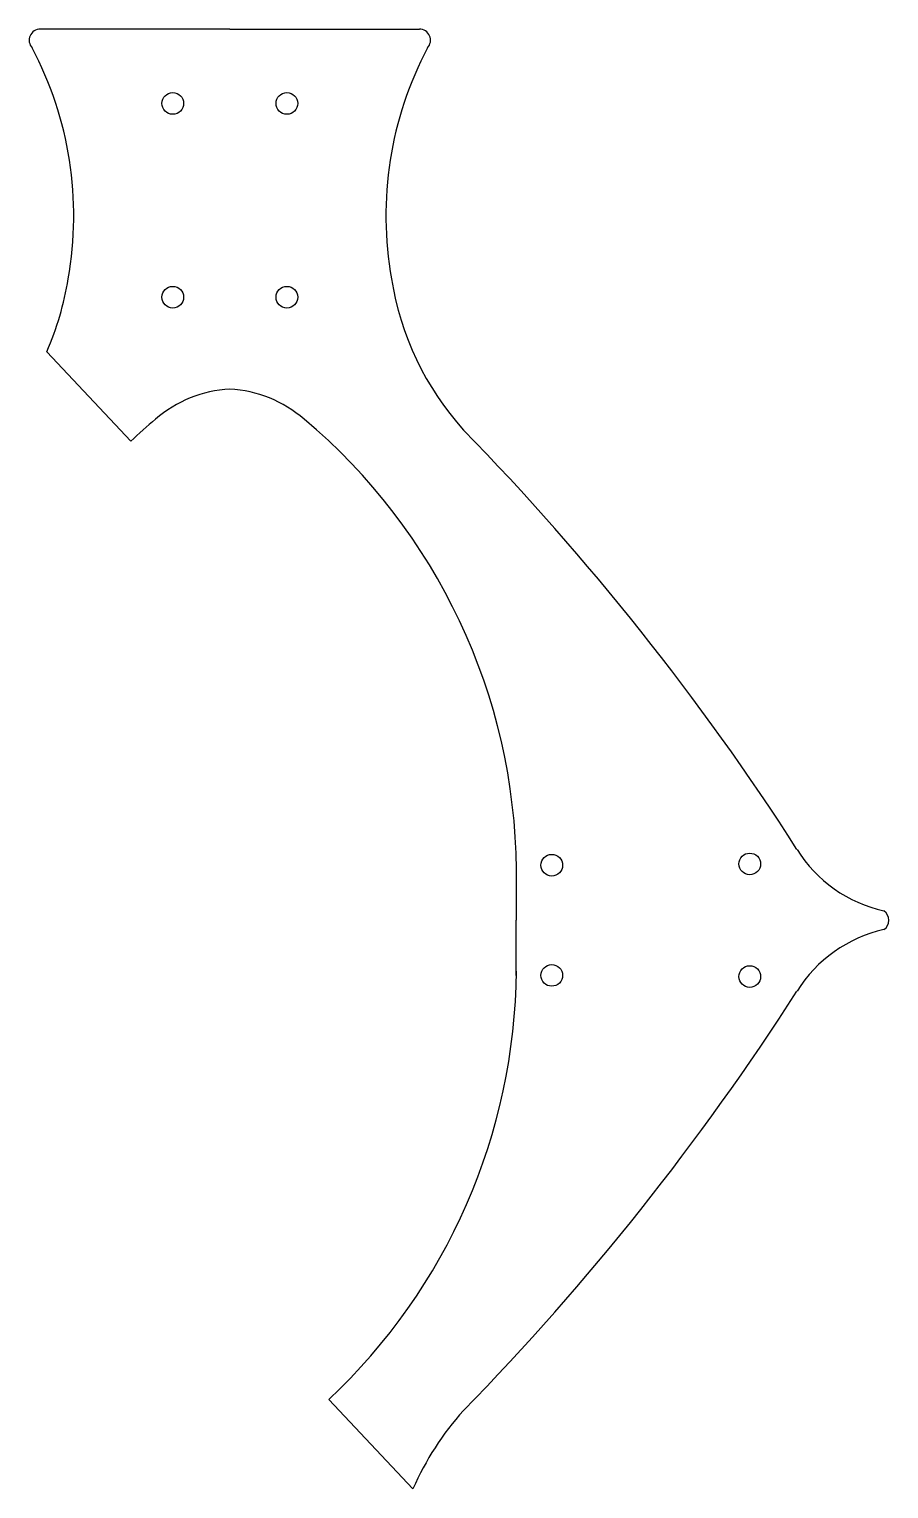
# Model space of a CAD drawing. Header units: inches. Extents: x -4.1 to 30.6, y -42.3 to 16.6.
import ezdxf

# ---------------------------------------------------------------- set-up
doc = ezdxf.new("R2010")
doc.units = ezdxf.units.IN
doc.header["$MEASUREMENT"] = 0

msp = doc.modelspace()

# ---------------------------------------------------------------- linework, layer by layer
for p, q in [((4.004, 16.646), (-3.653, 16.646)), ((4.004, 16.646), (11.661, 16.646)), ((-3.395, 3.614), (0, 0)), ((15.573, -17.129), (15.573, -19.354)), ((15.573, -21.58), (15.573, -19.354)), ((11.402, -42.323), (8.008, -38.709))]:
    msp.add_line(p, q)
for centre in [(1.699, 13.648), (6.309, 13.648), (1.699, 5.819), (6.309, 5.819), (17.01, -17.129), (25.011, -17.08), (17.01, -21.58), (25.011, -21.629)]:
    msp.add_circle(centre, 0.438)
for centre, radius, start, end in [((-3.653, 16.196), 0.45, 90, 221.93099), ((11.661, 16.196), 0.45, 318.06901, 90), ((-16.765, 9.115), 14.465, 349.83104, 27.95229), ((24.773, 9.115), 14.465, 152.04771, 190.16896), ((-14.336, 8.43), 11.954, 336.24034, 350.98041), ((22.343, 8.43), 11.954, 189.01959, 221.86091), ((4.279, -2.889), 5.002, 93.1582, 130.86567), ((3.728, -2.889), 5.002, 49.13433, 86.8418), ((16.449, -17.511), 24.025, 129.99742, 133.208), ((-8.441, -17.511), 24.025, 0.49403, 50.00258), ((-62.923, -74.128), 106.741, 32.68192, 44.32331), ((31.653, -13.528), 5.584, 212.03896, 257.38872), ((30.179, -19.349), 0.45, 359.27057, 55.57342), ((30.179, -19.36), 0.45, 304.42658, 0.72943), ((31.653, -25.181), 5.584, 102.61128, 147.96104), ((-8.441, -21.198), 24.025, 313.208, 359.50597), ((-62.923, 35.419), 106.741, 315.67669, 327.31808), ((22.343, -47.139), 11.954, 138.13909, 156.24034)]:
    msp.add_arc(centre, radius, start, end)

doc.saveas('drawing.dxf')
